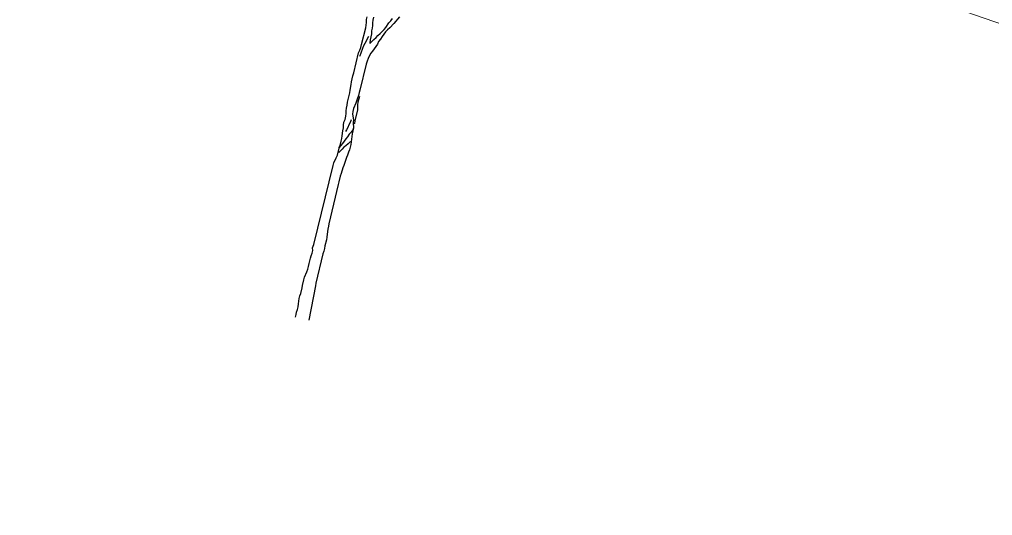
# Model space of a CAD drawing. Header units: inches. Extents: x 350994 to 353538, y 1581369 to 1583842.
# Drawn here: x 351496.78 to 351503.56, y 1583160.11 to 1583163.56 of the extents above; entities that cross this region are included whole.
import ezdxf

# ---------------------------------------------------------------- set-up
doc = ezdxf.new("R2010")
doc.units = ezdxf.units.IN
doc.header["$MEASUREMENT"] = 0
doc.linetypes.add('1', pattern=[0])
doc.layers.add('EP TF', color=5, linetype='Continuous')
doc.layers.add('TREE', color=81, linetype='1')
doc.styles.get("Standard").update_dxf_attribs({"font": 'arial.ttf'})
doc.linetypes.add('SILT_FENCE', pattern='A,0.5,-0.2,["EP",Standard,S=0.1,R=0,X=-0.1,Y=-0.05],-0.2', length=0.9)

# ---------------------------------------------------------------- blocks, each defined once
blk = doc.blocks.new('TREE_4')
at = {"color": 94}
for points in [[(-3, -32), (0, 0), (-3, 32), (0, 64), (0, 101), (-3, 136), (-9, 168), (-11, 202), (-11, 237), (-8, 269), (-8, 338), (-11, 370), (-11, 442), (-8, 474), (3, 544), (6, 578), (9, 616), (9, 651), (6, 685), (6, 720), (9, 752), (15, 784), (15, 821), (1, 850), (9, 896), (10, 1901), (13, 1935), (25, 1999), (33, 2037), (33, 2143), (39, 2178), (39, 2216), (36, 2248), (34, 2282), (28, 2346), (25, 2381), (19, 2415), (13, 2453), (22, 2488), (22, 2528), (16, 2563), (11, 2595), (5, 2629), (5, 2667), (2, 2702), (2, 2823), (-1, 2855), (-6, 2924), (-12, 2959), (-12, 3034), (-9, 3075), (-9, 3329), (-3, 3364), (0, 3398), (3, 3436), (3, 3650), (0, 3682), (-3, 3716), (-9, 3751), (-11, 3786)], [(67, 3800), (67, 3763), (70, 3728), (78, 3696), (81, 3664), (81, 3630), (90, 3592), (92, 3557), (92, 3520), (95, 3482), (98, 3471)], [(98, 3471), (118, 3505), (136, 3534), (156, 3563), (173, 3592), (194, 3624), (214, 3653), (229, 3684), (246, 3713), (269, 3777), (284, 3806), (298, 3840)], [(376, 3881), (327, 3783), (292, 3719), (272, 3690), (252, 3658), (228, 3595), (214, 3557), (199, 3522), (191, 3488), (179, 3453), (168, 3421), (153, 3390), (139, 3361), (127, 3320), (121, 3288), (118, 3251), (115, 3216), (115, 2884), (112, 2852), (112, 2814), (109, 2782), (103, 2713), (92, 2644), (92, 2606), (94, 2571), (123, 2508), (129, 2476), (146, 2406), (149, 2372), (149, 2334), (152, 2302), (155, 2268), (161, 2204), (161, 2135), (158, 2103), (155, 2065), (149, 2034), (143, 1970), (140, 1932), (134, 1898), (129, 1828), (126, 1791), (126, 1718), (128, 1687), (128, 1188), (131, 1156), (131, 1119), (137, 1055), (143, 1020), (145, 986), (145, 911), (148, 879), (148, 844), (145, 809), (145, 434), (148, 402), (168, -31)], [(61, 3554), (52, 3523), (46, 3491), (29, 3427), (26, 3393), (20, 3329), (14, 3297), (11, 3286)], [(127, 2806), (126, 2733), (129, 2701), (141, 2638), (141, 2499), (144, 2467), (144, 2461)], [(146, 2421), (143, 2386), (129, 2354), (112, 2323), (100, 2288), (88, 2256), (59, 2193), (45, 2164), (30, 2132), (25, 2123)], [(94, 2499), (91, 2464), (83, 2433), (77, 2401), (68, 2369), (60, 2343)], [(149, 2239), (129, 2204), (109, 2172), (85, 2149), (71, 2120), (54, 2091), (42, 2071)]]:
    blk.add_lwpolyline(points, dxfattribs=at)

msp = doc.modelspace()

# ---------------------------------------------------------------- linework, layer by layer
at = {"layer": 'EP TF', "color": 252, "linetype": 'SILT_FENCE', "lineweight": 5, "ltscale": 6, "elevation": 97.6136}
msp.add_lwpolyline([(352025.4993, 1582984.5551), (352013.8832, 1582988.0318), (351986.1197, 1582998.117), (351951.9153, 1583009.7455), (351876.5763, 1583035.2167), (351840.2609, 1583047.6957), (351802.673, 1583060.5436), (351762.2746, 1583074.1034), (351725.0538, 1583086.6416), (351691.9288, 1583098.1865), (351553.178, 1583146.8474), (351517.6457, 1583158.6935), (351492.8086, 1583167.2635), (351468.1429, 1583175.6124), (351443.0665, 1583184.1148), (351416.2786, 1583193.1029), (351390.9586, 1583201.5949), (351371.2935, 1583208.2705), (351334.5485, 1583220.7615)], dxfattribs=at)

# ---------------------------------------------------------------- block references
at = {"layer": 'TREE', "lineweight": 5, "xscale": 0.0005632341247466223, "yscale": 0.0005632341529917539, "zscale": 0.0005632341444477617, "rotation": 346.4411541233163}
msp.add_blockref('TREE_4', (351498.7122, 1583161.5072), dxfattribs=at)

doc.saveas('drawing.dxf')
